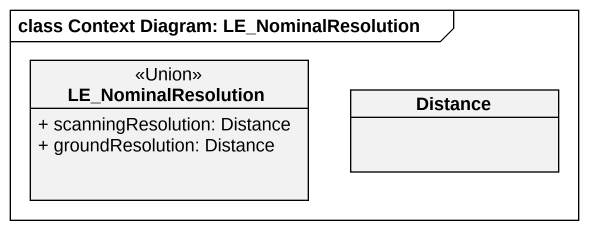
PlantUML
@startuml
mainframe class Context Diagram: LE_NominalResolution
hide circle
hide empty members
skinparam classAttributeIconSize 0
class LE_NominalResolution <<Union>> {
  + scanningResolution: Distance
  + groundResolution: Distance
}
class Distance
@enduml
